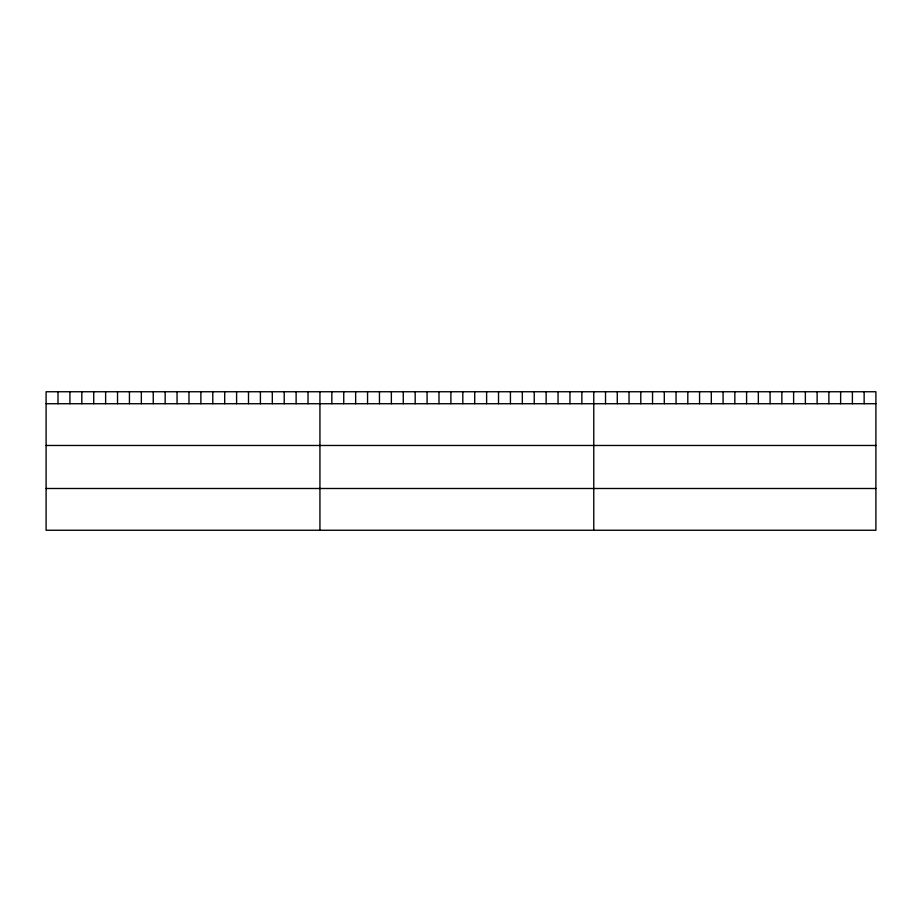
<?xml version="1.0" encoding="UTF-8"?>
<svg xmlns="http://www.w3.org/2000/svg" width="922" height="922" viewBox="0 0 922 922"><rect width="100%" height="100%" fill="white"/><g stroke="black" fill="none" stroke-linecap="round" stroke-linejoin="round"><path stroke-width="1.38" d="M875.9 403.721L875.9 530.254L46.1 530.254L46.1 391.746L875.9 391.746L875.9 403.721L46.1 403.721M46.1 445.476L875.9 445.476M46.1 488.499L875.9 488.499M864.144 391.746L864.144 403.721M852.389 391.746L852.389 403.721M840.634 391.746L840.634 403.721M828.878 391.746L828.878 403.721M817.123 391.746L817.123 403.721M805.367 391.746L805.367 403.721M793.612 391.746L793.612 403.721M781.856 391.746L781.856 403.721M770.101 391.746L770.101 403.721M758.345 391.746L758.345 403.721M746.59 391.746L746.59 403.721M734.834 391.746L734.834 403.721M723.079 391.746L723.079 403.721M711.323 391.746L711.323 403.721M699.567 391.746L699.567 403.721M687.812 391.746L687.812 403.721M676.057 391.746L676.057 403.721M664.301 391.746L664.301 403.721M652.546 391.746L652.546 403.721M640.79 391.746L640.79 403.721M629.034 391.746L629.034 403.721M617.279 391.746L617.279 403.721M605.524 391.746L605.524 403.721M593.768 391.746L593.768 530.254M581.863 391.746L581.863 403.721M569.957 391.746L569.957 403.721M558.052 391.746L558.052 403.721M546.147 391.746L546.147 403.721M534.241 391.746L534.241 403.721M522.336 391.746L522.336 403.721M510.431 391.746L510.431 403.721M498.525 391.746L498.525 403.721M486.62 391.746L486.62 403.721M474.715 391.746L474.715 403.721M462.809 391.746L462.809 403.721M450.893 391.746L450.893 403.721M438.987 391.746L438.987 403.721M427.082 391.746L427.082 403.721M415.177 391.746L415.177 403.721M403.271 391.746L403.271 403.721M391.366 391.746L391.366 403.721M379.461 391.746L379.461 403.721M367.555 391.746L367.555 403.721M355.65 391.746L355.65 403.721M343.745 391.746L343.745 403.721M331.839 391.746L331.839 403.721M319.934 391.746L319.934 530.254M308.029 391.746L308.029 403.721M296.123 391.746L296.123 403.721M284.218 391.746L284.218 403.721M272.313 391.746L272.313 403.721M260.407 391.746L260.407 403.721M248.502 391.746L248.502 403.721M236.597 391.746L236.597 403.721M224.691 391.746L224.691 403.721M212.786 391.746L212.786 403.721M200.881 391.746L200.881 403.721M188.975 391.746L188.975 403.721M177.059 391.746L177.059 403.721M165.153 391.746L165.153 403.721M153.248 391.746L153.248 403.721M141.343 391.746L141.343 403.721M129.437 391.746L129.437 403.721M117.532 391.746L117.532 403.721M105.627 391.746L105.627 403.721M93.721 391.746L93.721 403.721M81.816 391.746L81.816 403.721M69.911 391.746L69.911 403.721M58.005 391.746L58.005 403.721"/></g></svg>
